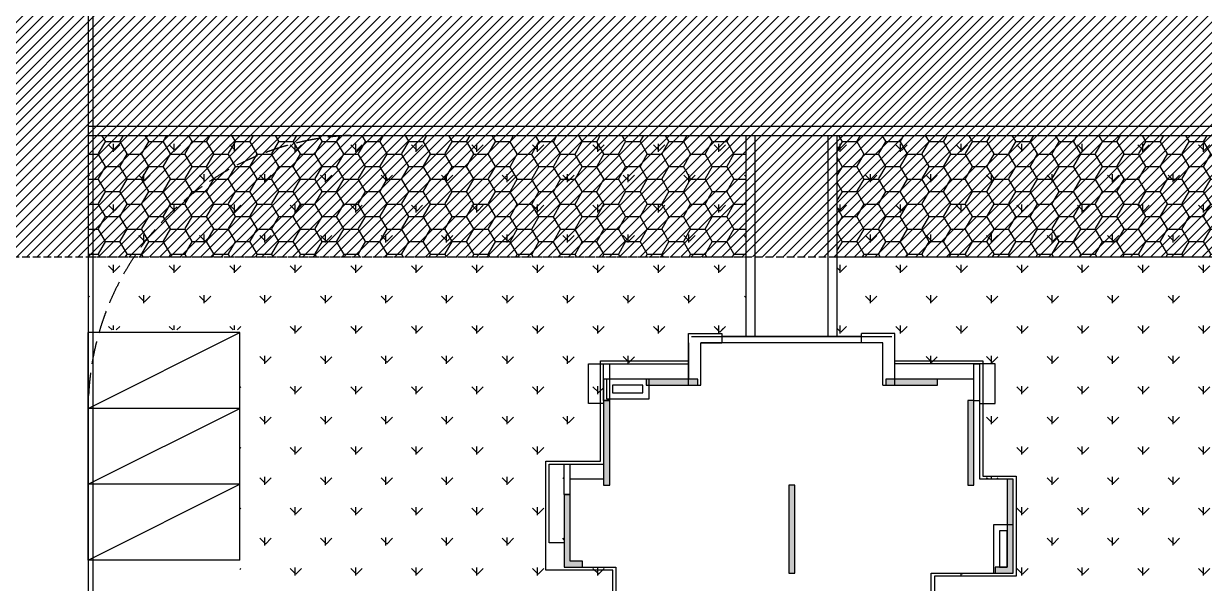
# Model space of a CAD drawing. Header units: millimetres. Extents: x 36720183 to 38160956, y 58934012 to 60388477.
# Drawn here: x 37524127 to 37563043, y 59374557 to 59393007 of the extents above; entities that cross this region are included whole.
import ezdxf

# ---------------------------------------------------------------- set-up
doc = ezdxf.new("R2010")
doc.units = ezdxf.units.MM
doc.header["$LTSCALE"] = 1000
doc.header["$MEASUREMENT"] = 0
doc.linetypes.add('DASH', pattern=[0.35, 0.25, -0.1])
for name, color, linetype in [('@ 绿化', 8, 'Continuous'), ('@YL', 2, 'Continuous'), ('@扑救面填充', 8, 'Continuous'), ('@植草板', 8, 'Continuous'), ('C_Hatch', 41, 'Continuous'), ('C_Wall', 6, 'Continuous'), ('DL_道路红线_支路网_', 1, 'Continuous'), ('WALL', 4, 'Continuous'), ('WINDOW', 2, 'Continuous'), ('扑救面', 2, 'Continuous'), ('车位', 40, 'Continuous')]:
    doc.layers.add(name, color=color, linetype=linetype)
doc.layers.add('水管井及降板', color=3, linetype='Continuous', plot=False)
pattern_1 = [(90, (0, 0), (-997.7954749999999, 997.7954750000001), [264.58066, -1731.01015]), (45, (0, 0), (-997.7961550815103, 997.7961550815104), [264.58066, -1146.51615]), (135, (0, 0), (-997.7961550815104, -997.7961550815103), [264.58066, -1146.51615])]
pattern_2 = [(0, (0, 0), (714.375, 412.4444999999999), [476.25, -952.5]), (120, (0, 0), (-714.3749146511708, 412.4446478285086), [476.2499999999999, -952.4999999999999]), (59.99999999999999, (0, 0), (8.53488292342961e-05, 824.8891478285083), [-952.5, 476.25])]

# ---------------------------------------------------------------- blocks, each defined once
blk = doc.blocks.new('车位')
at = {"layer": '车位'}
for p, q in [((2126015.363578103, 462726.0883824006), (2126015.363578103, 465226.0883824006)), ((2131015.363578103, 465226.0883824006), (2126015.363578103, 465226.0883824006)), ((2131015.363578111, 462726.0891391188), (2131015.363578103, 465226.0883824006)), ((2131015.363578111, 462726.0891391188), (2126015.363578103, 462726.0883824006))]:
    blk.add_line(p, q, dxfattribs=at)
blk.add_lwpolyline([(2126015.363578103, 462726.0883824006), (2131015.363578111, 465226.0883824006)], dxfattribs=at)
blk = doc.blocks.new('2014-1-1-G-D7')
at = {"layer": 'C_Hatch'}
h = blk.add_hatch(color=256, dxfattribs=at)
h.paths.add_polyline_path([(4045726.775314674, -849236.5453957082), (4045726.775314674, -849036.5453957082), (4045926.775314674, -849036.5453957082), (4045926.775314674, -849436.5453957082), (4044326.775410041, -849436.5453957082), (4044326.775410041, -849236.5453957082)])
h.paths.add_polyline_path([(4040226.775314674, -842836.5453955802), (4041876.775314332, -842836.5453955802), (4041876.775314332, -843036.5453956181), (4040226.775314674, -843036.5453956181)])
h.paths.add_polyline_path([(4027226.775313929, -851436.5450143769), (4027226.775313929, -851236.5450143769), (4026826.775313929, -851236.5450143769), (4026826.775313929, -848336.6300821259), (4026626.775313929, -848336.6300821259), (4026626.775313929, -851436.5450143769)])
h.paths.add_polyline_path([(4038926.816513032, -845236.5454106549), (4038926.775314488, -844136.5453958466), (4040926.775314488, -844136.5453958466), (4040926.775314488, -844836.5452051117), (4041126.775314488, -844836.5452051117), (4041126.775314488, -844136.5453958466), (4041126.775314488, -843936.5453958466), (4040926.775314488, -843936.5453958466), (4038726.775314488, -843936.5453958466), (4038726.816513032, -845236.5454106549)])
h.paths.add_polyline_path([(4036726.692917027, -843936.5453956913), (4036126.692917027, -843936.5453956913), (4036126.692917027, -844136.5453956913), (4036526.692917027, -844136.5453956913), (4036526.692917027, -845586.4553689911), (4036726.692917027, -845586.4553689911)])
h.paths.add_polyline_path([(4041826.775314488, -860536.5453958466), (4041826.775314488, -859936.5446329071), (4042026.775314488, -859936.5446329071), (4042026.775314488, -860336.5453958466), (4043526.775325663, -860336.5453958473), (4043526.775325663, -860536.5453958473)])
h.paths.add_polyline_path([(4045926.775314488, -853836.5446329071), (4045926.775314488, -854036.5446329071), (4046326.775314488, -854036.5446329071), (4046326.775314488, -856036.545395892), (4046526.775314488, -856036.545395892), (4046526.775314488, -853836.5446329071)])
h.paths.add_polyline_path([(4038926.775314488, -846736.5452051117), (4038926.775314488, -849136.5451097443), (4038726.775314488, -849136.5451097443), (4038726.775314488, -846736.5452051117)])
h.paths.add_polyline_path([(4058026.775314488, -842836.5453958466), (4057426.775314488, -842836.5453958466), (4057426.775314488, -843036.5453958466), (4057826.775314488, -843036.5453958466), (4057826.775314488, -844486.5452051117), (4058026.775314488, -844486.5452051117)])
h.paths.add_polyline_path([(4051826.74135874, -834736.5453953313), (4051826.775314488, -837536.5453957535), (4052026.775314488, -837536.5453957535), (4052026.74135874, -834736.5453953313)])
h.paths.add_polyline_path([(4050826.775313876, -834036.5453960196), (4049126.77531449, -834036.5453957535), (4049126.77531449, -834236.5453957535), (4050826.775313876, -834236.5453960196)])
h.paths.add_polyline_path([(4053126.775314033, -840236.5453918054), (4052726.775314033, -840236.5453918054), (4052726.775314033, -840436.5453918054), (4053326.775314033, -840436.5453918054), (4053326.775298955, -837336.5453955666), (4053126.775298955, -837336.5453955666)])
h.paths.add_polyline_path([(4029126.692917027, -842386.6300821259), (4029126.775314533, -844136.5453956915), (4029326.775314533, -844136.5453956915), (4029326.692917027, -842386.6300821259)])
h.paths.add_polyline_path([(4025826.692917027, -842386.6300821259), (4025226.692917027, -842386.6300821259), (4025226.692917027, -844036.6300821259), (4025426.692917027, -844036.6300821259), (4025426.692917027, -842586.6300821259), (4025826.692917027, -842586.6300821259)])
h.paths.add_polyline_path([(4039826.775314488, -834736.545395566), (4039826.775314488, -837536.5453958466), (4040026.775314488, -837536.5453958466), (4040026.775314488, -834736.545395566)])
h.paths.add_polyline_path([(4038726.775314488, -837836.5453955667), (4038526.775314488, -837836.5453955667), (4038526.775314488, -840236.5453958466), (4039126.775314488, -840236.5453958466), (4039126.775314488, -840036.5453958466), (4038726.775314488, -840036.5453958466)])
h.paths.add_polyline_path([(4032226.775314115, -843936.5453956913), (4032226.775314115, -845586.4553689911), (4032426.775314115, -845586.4553689911), (4032426.775314115, -843936.5453956913)])
h.paths.add_polyline_path([(4025226.692917027, -846786.6301298096), (4025226.692917027, -848536.6300821259), (4025426.692917027, -848536.6300821259), (4025426.692917027, -846786.6301298096)])
h.paths.add_polyline_path([(4042926.775314485, -834036.5453958466), (4041226.775314301, -834036.5453958466), (4041226.775314301, -834236.5453958466), (4042926.775314485, -834236.5453958466)])
h.paths.add_polyline_path([(4043826.775314488, -851236.5450143769), (4042226.775314488, -851236.5450143769), (4042226.775314488, -851436.5450143769), (4043826.775314488, -851436.5450143769)])
h.paths.add_polyline_path([(4034626.778366245, -851236.5450143769), (4032126.778366245, -851236.5450143769), (4032126.778366245, -851436.5450143769), (4034626.778366245, -851436.5450143769)])
h.paths.add_polyline_path([(4043126.775314488, -844436.5452051117), (4043126.775314488, -845036.5452051117), (4043326.775314488, -845036.5452051117), (4043326.775314488, -844636.5452051117), (4046126.775314488, -844636.5452051117), (4046126.775314488, -844436.5452051117)])
h.paths.add_polyline_path([(4045926.775314488, -837536.5453916183), (4045926.775314488, -840436.5453916183), (4046126.775314488, -840436.5453916183), (4046126.775314488, -837536.5453916183)])
h.paths.add_polyline_path([(4031426.778366245, -856636.5446329071), (4031426.775406965, -859836.5453958473), (4031626.775406965, -859836.5453958473), (4031626.778366245, -856636.5446329071)])
h.paths.add_polyline_path([(4030526.778366245, -854036.5446329071), (4030926.77226273, -854036.5446329071), (4030926.77226273, -853836.5446329071), (4030326.778366245, -853836.5446329071), (4030326.778366245, -856036.545395892), (4030526.778366245, -856036.545395892)])
h.paths.add_polyline_path([(4035026.778366245, -852936.5450143769), (4033026.778366245, -852936.5450143769), (4033026.778366245, -853136.5450143769), (4035026.778366245, -853136.5450143769)])
h.paths.add_polyline_path([(4043826.775314488, -852936.5450143769), (4041826.775314488, -852936.5450143769), (4041826.775314488, -853136.5450143769), (4043826.775314488, -853136.5450143769)])
h.paths.add_polyline_path([(4045226.775314488, -856636.5446329071), (4045226.775314488, -859836.5453958473), (4045426.775314488, -859836.5453958473), (4045426.775314488, -856636.5446329071)])
h.paths.add_polyline_path([(4048126.775314488, -848686.5450143769), (4047926.775314488, -848686.5450143769), (4047926.775314488, -850336.5450143769), (4048526.775314488, -850336.5450143769), (4048526.775314488, -850136.5450143769), (4048126.775314488, -850136.5450143769)])
h.paths.add_polyline_path([(4055326.775314488, -850136.5450143769), (4055326.775314488, -851886.5450143769), (4055526.775314488, -851886.5450143769), (4055526.775314488, -850136.5450143769)])
h.paths.add_polyline_path([(4059426.775314488, -845736.5452051117), (4059426.775314488, -847486.5451037838), (4059626.775314488, -847486.5451037838), (4059626.775314488, -845736.5452051117)])
h.paths.add_polyline_path([(4059426.775314488, -851686.5450143769), (4059026.775314488, -851686.5450143769), (4059026.775314488, -851886.5450143769), (4059626.775314488, -851886.5450143769), (4059626.775314488, -850236.5450143769), (4059426.775314488, -850236.5450143769)])
h.paths.add_polyline_path([(4052226.647140659, -842836.5549325898), (4052226.647140659, -844436.5549325898), (4052426.647140659, -844436.5549325898), (4052426.647140659, -843036.5549325898), (4053076.775314115, -843036.5453930731), (4053076.775314115, -842836.5453930731)])
h.paths.add_polyline_path([(4035026.775314488, -860536.5453958466), (4033326.775326222, -860536.5453958473), (4033326.775326222, -860336.5453958473), (4034826.775314488, -860336.5453958466), (4034826.775314488, -859936.5446329071), (4035026.775314488, -859936.5446329071)])
at = {"layer": 'C_Wall'}
for points in [[(4042926.775314485, -834036.5453958466), (4041226.775314301, -834036.5453958466), (4041226.775314301, -834236.5453958466), (4042926.775314485, -834236.5453958466)], [(4050826.775313876, -834036.5453960196), (4049126.77531449, -834036.5453957535), (4049126.77531449, -834236.5453957535), (4050826.775313876, -834236.5453960196)], [(4039826.775314488, -834736.545395566), (4039826.775314488, -837536.5453958466), (4040026.775314488, -837536.5453958466), (4040026.775314488, -834736.545395566)], [(4051826.74135874, -834736.5453953313), (4051826.775314488, -837536.5453957535), (4052026.775314488, -837536.5453957535), (4052026.74135874, -834736.5453953313)], [(4053126.775314033, -840236.5453918054), (4052726.775314033, -840236.5453918054), (4052726.775314033, -840436.5453918054), (4053326.775314033, -840436.5453918054), (4053326.775298955, -837336.5453955666), (4053126.775298955, -837336.5453955666)], [(4038726.775314488, -837836.5453955667), (4038526.775314488, -837836.5453955667), (4038526.775314488, -840236.5453958466), (4039126.775314488, -840236.5453958466), (4039126.775314488, -840036.5453958466), (4038726.775314488, -840036.5453958466)], [(4045926.775314488, -837536.5453916183), (4045926.775314488, -840436.5453916183), (4046126.775314488, -840436.5453916183), (4046126.775314488, -837536.5453916183)], [(4029126.692917027, -842386.6300821259), (4029126.775314533, -844136.5453956915), (4029326.775314533, -844136.5453956915), (4029326.692917027, -842386.6300821259)], [(4040226.775314674, -842836.5453955802), (4041876.775314332, -842836.5453955802), (4041876.775314332, -843036.5453956181), (4040226.775314674, -843036.5453956181)], [(4052226.647140659, -842836.5549325898), (4052226.647140659, -844436.5549325898), (4052426.647140659, -844436.5549325898), (4052426.647140659, -843036.5549325898), (4053076.775314115, -843036.5453930731), (4053076.775314115, -842836.5453930731)], [(4058026.775314488, -842836.5453958466), (4057426.775314488, -842836.5453958466), (4057426.775314488, -843036.5453958466), (4057826.775314488, -843036.5453958466), (4057826.775314488, -844486.5452051117), (4058026.775314488, -844486.5452051117)], [(4032226.775314115, -843936.5453956913), (4032226.775314115, -845586.4553689911), (4032426.775314115, -845586.4553689911), (4032426.775314115, -843936.5453956913)], [(4043126.775314488, -844436.5452051117), (4043126.775314488, -845036.5452051117), (4043326.775314488, -845036.5452051117), (4043326.775314488, -844636.5452051117), (4046126.775314488, -844636.5452051117), (4046126.775314488, -844436.5452051117)], [(4059426.775314488, -845736.5452051117), (4059426.775314488, -847486.5451037838), (4059626.775314488, -847486.5451037838), (4059626.775314488, -845736.5452051117)], [(4025226.692917027, -846786.6301298096), (4025226.692917027, -848536.6300821259), (4025426.692917027, -848536.6300821259), (4025426.692917027, -846786.6301298096)], [(4027226.775313929, -851436.5450143769), (4027226.775313929, -851236.5450143769), (4026826.775313929, -851236.5450143769), (4026826.775313929, -848336.6300821259), (4026626.775313929, -848336.6300821259), (4026626.775313929, -851436.5450143769)], [(4048126.775314488, -848686.5450143769), (4047926.775314488, -848686.5450143769), (4047926.775314488, -850336.5450143769), (4048526.775314488, -850336.5450143769), (4048526.775314488, -850136.5450143769), (4048126.775314488, -850136.5450143769)], [(4045726.775314674, -849236.5453957082), (4045726.775314674, -849036.5453957082), (4045926.775314674, -849036.5453957082), (4045926.775314674, -849436.5453957082), (4044326.775410041, -849436.5453957082), (4044326.775410041, -849236.5453957082)], [(4055326.775314488, -850136.5450143769), (4055326.775314488, -851886.5450143769), (4055526.775314488, -851886.5450143769), (4055526.775314488, -850136.5450143769)], [(4059426.775314488, -851686.5450143769), (4059026.775314488, -851686.5450143769), (4059026.775314488, -851886.5450143769), (4059626.775314488, -851886.5450143769), (4059626.775314488, -850236.5450143769), (4059426.775314488, -850236.5450143769)], [(4034626.778366245, -851236.5450143769), (4032126.778366245, -851236.5450143769), (4032126.778366245, -851436.5450143769), (4034626.778366245, -851436.5450143769)], [(4043826.775314488, -851236.5450143769), (4042226.775314488, -851236.5450143769), (4042226.775314488, -851436.5450143769), (4043826.775314488, -851436.5450143769)], [(4035026.778366245, -852936.5450143769), (4033026.778366245, -852936.5450143769), (4033026.778366245, -853136.5450143769), (4035026.778366245, -853136.5450143769)], [(4043826.775314488, -852936.5450143769), (4041826.775314488, -852936.5450143769), (4041826.775314488, -853136.5450143769), (4043826.775314488, -853136.5450143769)], [(4031426.778366245, -856636.5446329071), (4031426.775406965, -859836.5453958473), (4031626.775406965, -859836.5453958473), (4031626.778366245, -856636.5446329071)], [(4045226.775314488, -856636.5446329071), (4045226.775314488, -859836.5453958473), (4045426.775314488, -859836.5453958473), (4045426.775314488, -856636.5446329071)]]:
    blk.add_lwpolyline(points, close=True, dxfattribs=at)
for points in [[(4025826.692917027, -842386.6300821259), (4025226.692917027, -842386.6300821259), (4025226.692917027, -844036.6300821259), (4025426.692917027, -844036.6300821259), (4025426.692917027, -842586.6300821259), (4025826.692917027, -842586.6300821259), (4025826.692917027, -842386.6300821259)], [(4036726.692917027, -843936.5453956913), (4036126.692917027, -843936.5453956913), (4036126.692917027, -844136.5453956913), (4036526.692917027, -844136.5453956913), (4036526.692917027, -845586.4553689911), (4036726.692917027, -845586.4553689911), (4036726.692917027, -843936.5453956913)], [(4038926.816513032, -845236.5454106549), (4038926.775314488, -844136.5453958466), (4040926.775314488, -844136.5453958466), (4040926.775314488, -844836.5452051117), (4041126.775314488, -844836.5452051117), (4041126.775314488, -844136.5453958466), (4041126.775314488, -843936.5453958466), (4040926.775314488, -843936.5453958466), (4040926.775314488, -843936.5453958466), (4038726.775314488, -843936.5453958466), (4038726.816513032, -845236.5454106549), (4038926.816513032, -845236.5454106549)], [(4038926.775314488, -846736.5452051117), (4038926.775314488, -849136.5451097443), (4038726.775314488, -849136.5451097443), (4038726.775314488, -846736.5452051117), (4038926.775314488, -846736.5452051117)], [(4030526.778366245, -854036.5446329071), (4030926.77226273, -854036.5446329071), (4030926.77226273, -853836.5446329071), (4030326.778366245, -853836.5446329071), (4030326.778366245, -856036.545395892), (4030526.778366245, -856036.545395892), (4030526.778366245, -854036.5446329071)], [(4045926.775314488, -853836.5446329071), (4045926.775314488, -854036.5446329071), (4046326.775314488, -854036.5446329071), (4046326.775314488, -856036.545395892), (4046526.775314488, -856036.545395892), (4046526.775314488, -853836.5446329071), (4045926.775314488, -853836.5446329071)], [(4034826.775314488, -860336.5453958466), (4034826.775314488, -859936.5446329071), (4035026.775314488, -859936.5446329071), (4035026.775314488, -860536.5453958466)], [(4041826.775314488, -860536.5453958466), (4041826.775314488, -859936.5446329071), (4042026.775314488, -859936.5446329071), (4042026.775314488, -860336.5453958466), (4043526.775325663, -860336.5453958473), (4043526.775325663, -860536.5453958473), (4041826.775314488, -860536.5453958466)], [(4035026.775314488, -860536.5453958466), (4033326.775326222, -860536.5453958473), (4033326.775326222, -860336.5453958473), (4034826.775314488, -860336.5453958466)]]:
    blk.add_lwpolyline(points, dxfattribs=at)
blk = doc.blocks.new('D5D6scpm')
at = {"color": 6}
for points in [[(316551.3112956807, -166614.1401387677), (316551.1465117857, -166614.1401387677), (316551.1465117857, -167811.158991456), (313751.146511592, -167811.158991456), (313751.1465114132, -171111.1589911729), (312651.3112960979, -171111.1589911729)], [(322951.1465117782, -166611.1588005722), (316951.1465114206, -166611.1588005722)], [(325951.2078148946, -167811.1589911953), (323351.146511808, -167811.1589914039), (323351.146511808, -166614.1401387751)], [(327051.4074599519, -171111.158991456), (326151.0430089533, -171111.158991456), (326151.0430089533, -167811.158991456)], [(327851.0641145632, -184111.1589912921), (329251.0641244203, -184111.1589912921), (329251.064124234, -185661.1589913815), (333551.0641244203, -185661.1586126164), (333551.0641244203, -179511.1588033512), (331951.0641244203, -179511.1588033512), (331951.0641244203, -176611.1589940861), (324551.0641241521, -176611.1589900926), (324551.0641241521, -174211.1589926034), (327251.0641239658, -174211.1589898095), (327251.0641239658, -171111.158993803)], [(312450.9817273393, -174008.1776532605), (314150.9817275181, -174008.1776532605), (314150.9817275181, -176811.1589912251), (314751.0641240478, -176811.1589912176), (314751.0641240552, -177708.1776532605), (310650.9817273393, -177708.1776532605)]]:
    blk.add_lwpolyline(points, dxfattribs=at)
at = {"color": 6, "const_width": 10}
blk.add_lwpolyline([(312451.1465118453, -171108.1776529774), (312450.9817273393, -171108.1776529774)], dxfattribs=at)
at = {"layer": 'WALL', "color": 6}
for p, q in [((316551.1465118453, -168011.1589913964), (316551.1465115771, -166311.1588009149)), ((316551.1465115771, -166311.1588009149), (317651.146511279, -166311.1588005722)), ((317651.146511279, -166311.1588005722), (317651.146511279, -166611.1588005722)), ((323351.1465116814, -166311.1588003337), (322251.1465118453, -166311.1588005722)), ((322251.1465118453, -166611.1588005722), (322251.1465118453, -166311.1588005722)), ((323351.1465118155, -168011.1589912027), (323351.1465116814, -166311.1588003337)), ((316951.1465118453, -168011.1589912772), (316951.1465115845, -166611.1588009149)), ((316951.1465115845, -166611.1588009149), (317651.146511279, -166611.1588005722)), ((322951.1465117559, -166611.1588009372), (322251.1465118453, -166611.1588005722)), ((322951.1465118155, -168011.1589912102), (322951.1465117559, -166611.1588009372)), ((313751.0641143844, -168511.1589910239), (313751.0641143844, -167311.1589912549)), ((313751.0641143844, -167311.1589912549), (313951.0641143844, -167311.1589912549)), ((313951.0641143844, -168511.1589910239), (313951.0641143844, -167311.1589912549)), ((325951.038011685, -168511.1575630009), (325951.0465784371, -167311.1575634629)), ((325951.0465784371, -167311.1575634629), (326151.0465784296, -167311.1589912549)), ((326151.0380116776, -168511.1589907929), (326151.0465784296, -167311.1589912549)), ((316551.1465118453, -168011.1589913964), (316951.1465118453, -168011.1589912772)), ((322951.1465118155, -168011.1589912102), (323351.1465118155, -168011.1589912027)), ((313751.0641143844, -168511.1589910239), (313951.0641143844, -168511.1589910239)), ((325951.038011685, -168511.1575630009), (326151.0380116776, -168511.1589907929)), ((312451.1465118453, -171611.1589910239), (312451.1465118453, -170611.158991307)), ((312451.1465118453, -170611.158991307), (312651.1465118453, -170611.158991307)), ((312651.1465118453, -171611.1589910239), (312651.1465118453, -170611.158991307)), ((312451.1465118453, -171611.1589910239), (312651.1465118453, -171611.1589910239))]:
    blk.add_line(p, q, dxfattribs=at)
at = {"layer": 'WINDOW', "color": 6, "linetype": 'DASH', "ltscale": 1000}
blk.add_line((322251.1465118453, -166411.1589913517), (317651.146511279, -166411.1589913517), dxfattribs=at)
for points in [[(310651.0641145632, -177611.158991538), (314451.0641147569, -177611.1589913145), (314451.064114742, -176911.1589913592), (314051.1494551376, -176911.1589913145), (314051.0670574829, -174111.158991538), (312351.0641145632, -174111.158991538), (311851.1465116516, -174111.158991538), (311851.1465116516, -173311.1589913517), (311851.1465116516, -170511.158991307), (313651.1465118453, -170511.158991307), (313651.1465118453, -167211.1589912549), (316551.1465116218, -167211.1589912549)], [(313751.1465118453, -168611.1589913517), (313251.1465118453, -168611.1589913517), (313251.1465118453, -167311.1589912549), (316551.1465113387, -167311.1589912549)], [(323351.1465118453, -167211.1589912549), (326251.0435501859, -167211.1589912549), (326251.143483974, -171011.158991307), (327351.1465114728, -171011.158991307), (327351.1465114728, -174311.1589899585)], [(326151.1465122178, -168611.1589911133), (326651.1465122178, -168611.1589911133), (326651.1465122178, -167311.1589912549), (323351.1465118453, -167311.1589912549)], [(312451.1465118453, -173211.1589913517), (311951.1465116516, -173211.1589913517), (311951.1465116516, -170611.158991307), (313751.1465118453, -170611.158991307)], [(313051.1465118453, -174011.158991538), (314151.0641147569, -174011.158991538), (314151.0641147569, -176811.1589913294)], [(327351.1465114728, -174311.1589899585), (324651.0641142949, -174311.1589899585), (324651.0641142949, -176511.1589875966), (331350.9817269668, -176511.1589875966)]]:
    blk.add_lwpolyline(points, dxfattribs=at)
at = {"layer": '水管井及降板', "color": 6, "ltscale": 0.5}
for points in [[(313848.7296549007, -168461.1589590162), (315248.7296549007, -168461.1589590162), (315248.7296549007, -167811.1589590162), (313848.7296549007, -167811.1589590162)], [(314048.7296549007, -168261.1589590162), (315048.7296549007, -168261.1589590162), (315048.7296549007, -168011.1589590162), (314048.7296549007, -168011.1589590162)], [(326598.7296546698, -174211.1588681787), (327248.7296546698, -174211.1589552537), (327248.7298690155, -172611.1589552537), (326598.7298690155, -172611.1588681787)], [(326796.3128409833, -174011.1588893607), (327046.3128409833, -174011.1589228585), (327046.3130017444, -172811.1589228585), (326796.3130017444, -172811.1588893682)]]:
    blk.add_lwpolyline(points, close=True, dxfattribs=at)
at = {"layer": 'C_Hatch', "color": 6}
blk.add_blockref('2014-1-1-G-D7', (-3726075.815049902, 666225.3862137496), dxfattribs=at)

msp = doc.modelspace()

# ---------------------------------------------------------------- hatches: boundary and pattern name
at = {"layer": '@ 绿化', "linetype": 'Continuous'}
h = msp.add_hatch(dxfattribs=at)
h.set_pattern_fill('GRASS', color=256, scale=500, style=0)
h.set_pattern_definition(pattern_1)
h.paths.add_polyline_path([(37526257.0492527, 59389323.75076044), (37547942.49079719, 59389323.75076044), (37547942.49079719, 59382909.13604805), (37526257.0492527, 59382909.13604805)])
h = msp.add_hatch(dxfattribs=at)
h.set_pattern_fill('GRASS', color=256, scale=500, style=0)
h.set_pattern_definition(pattern_1)
h.paths.add_polyline_path([(37550942.49079719, 59389323.75076044), (37575252.49079718, 59389323.75076044), (37575252.49079718, 59385323.75076045), (37550942.49079719, 59385323.75076045)])
h = msp.add_hatch(dxfattribs=at)
h.set_pattern_fill('GRASS', color=256, scale=500, style=0)
h.set_pattern_definition(pattern_1)
h.paths.add_polyline_path([(37531257.32544904, 59385323.75076044), (37531257.17285226, 59374323.63249505), (37531257.1517454, 59372940.43750881), (37535642.49079663, 59373190.52218033), (37540142.49079719, 59373190.52218033), (37540142.49079719, 59371390.52219577), (37543600.84215927, 59371390.52219506), (37543600.84215927, 59375090.52219509), (37541942.49079715, 59375090.52219561), (37541942.49079715, 59377990.52219538), (37543362.82077599, 59381290.52219509), (37546142.49079738, 59382690.52219528), (37547842.49260903, 59382690.52219528), (37547842.49260903, 59385323.75076044)])
h = msp.add_hatch(dxfattribs=at)
h.set_pattern_fill('GRASS', color=256, scale=500, style=0)
h.set_pattern_definition(pattern_1)
h.paths.add_polyline_path([(37550942.49079719, 59385323.75076045), (37575252.49079718, 59385323.75076045), (37575252.49079718, 59382690.35092157), (37573452.49079737, 59382690.35092157), (37573452.49079737, 59381290.35092144), (37570752.490797, 59381290.35092167), (37570752.490797, 59377990.35092167), (37569452.49079764, 59377990.35092167), (37569452.49079764, 59374890.35092543), (37572152.49079745, 59374890.35092287), (37572152.49079745, 59372490.35092538), (37564752.49079718, 59372490.35092138), (37564752.49079718, 59369590.35111212), (37564252.53039522, 59369590.35111212), (37561442.49079719, 59369590.52238583), (37561442.49079715, 59372490.52219509), (37554042.49079692, 59372490.52219909), (37554042.49079692, 59374890.52219658), (37556742.4907967, 59374890.52219966), (37556742.49079674, 59377990.5221959), (37555442.48837174, 59377990.52219538), (37555442.49079738, 59381290.52219538), (37554492.54808099, 59381290.52219529), (37554161.70173752, 59381290.52219527), (37552742.49079701, 59381290.52219568), (37552742.49079701, 59382690.52219528), (37550942.49079719, 59382690.52219528)])
at = {"layer": '@扑救面填充'}
h = msp.add_hatch(dxfattribs=at)
h.set_pattern_fill('ANSI31', color=256, scale=150)
h.set_pattern_definition([(45, (0, 0), (-168.3798022700466, 168.3798022700466), [])])
h.paths.add_polyline_path([(37411630.16975238, 59341997.23636994), (37456181.46784871, 59341997.23636994), (37456181.4831076, 59385323.71066867), (37601587.28066764, 59385323.71066867), (37601583.64975974, 59393322.58034015), (37448181.46788443, 59393324.92118074), (37448181.46788443, 59349997.23636994), (37411630.16975238, 59349997.23636994)])
at = {"layer": '@植草板'}
h = msp.add_hatch(dxfattribs=at)
h.set_pattern_fill('HONEY', color=8, scale=300)
h.set_pattern_definition(pattern_2)
h.paths.add_polyline_path([(37526257.0492527, 59389323.75076044), (37547942.49079719, 59389323.75076044), (37547942.49079719, 59385323.75076044), (37526257.0492527, 59385323.75076044)])
h = msp.add_hatch(dxfattribs=at)
h.set_pattern_fill('HONEY', color=8, scale=300)
h.set_pattern_definition(pattern_2)
h.paths.add_polyline_path([(37550942.49079719, 59389323.75076044), (37575252.49079718, 59389323.75076044), (37575252.49079718, 59385323.75076044), (37550942.49079719, 59385323.75076044)])

# ---------------------------------------------------------------- linework, layer by layer
at = {"layer": '@YL', "color": 8}
for points in [[(37526257.0492527, 59389623.75076044), (37601587.26540875, 59389623.75076044)], [(37548242.49079719, 59382690.52219528), (37548242.49079719, 59389323.75076044)], [(37550642.49079719, 59382690.52219528), (37550642.49079719, 59389323.75076044)]]:
    msp.add_lwpolyline(points, dxfattribs=at)
at = {"layer": '@YL'}
for points in [[(37526257.0492527, 59389323.75076044), (37601587.26540875, 59389323.75076044)], [(37547942.49079719, 59382690.52219528), (37547942.49079719, 59389323.75076044)], [(37550942.49079719, 59382690.52219528), (37550942.49079719, 59389323.75076044)], [(37546142.49079738, 59382690.52219528), (37552742.49079701, 59382690.52219528)]]:
    msp.add_lwpolyline(points, dxfattribs=at)
at = {"layer": '@YL', "color": 2, "linetype": 'DASH'}
for points in [[(37526257.0492527, 59385323.75076044), (37547942.49079719, 59385323.75076044)], [(37550942.49079719, 59385323.75076044), (37575252.49079718, 59385323.75076045)]]:
    msp.add_lwpolyline(points, dxfattribs=at)
at = {"layer": 'DL_道路红线_支路网_', "color": 4}
msp.add_line((37526257.0492527, 59452982.04533005), (37526257.04925269, 59333215.98568337), dxfattribs=at)
msp.add_line((37526257.0492527, 59452982.04533005), (37526257.04925269, 59333215.98568337), dxfattribs=at)
at = {"layer": 'DL_道路红线_支路网_', "color": 8}
msp.add_line((37526407.0492527, 59452982.04533005), (37526407.04925269, 59333215.98568337), dxfattribs=at)
at = {"layer": '扑救面', "color": 8, "linetype": 'DASH'}
msp.add_lwpolyline([(37411630.16975238, 59341997.23636994), (37456181.46784871, 59341997.23636994), (37456181.4831076, 59385323.71066867), (37601587.28066764, 59385323.71066867), (37601583.64975974, 59393322.58034015), (37448181.46788443, 59393324.92118074), (37448181.46788443, 59349997.23636994), (37411630.16975238, 59349997.23636994), (37411630.16975238, 59341997.23636994)], dxfattribs=at)
at = {"layer": '扑救面', "color": 8, "linetype": 'DASH', "ltscale": 3}
msp.add_lwpolyline([(37526257.56349779, 59380323.75075201), (37526257.04925269, 59380323.75076046, -0.4018932337248457), (37534895.22680992, 59389323.75076044), (37534895.22680992, 59389323.75076044)], format="xyb", dxfattribs=at)

# ---------------------------------------------------------------- block references
msp.add_blockref('D5D6scpm', (37229491.42667259, 59549101.67521087))
at = {"layer": '车位', "rotation": 359.9991256950881}
for p in [(35400234.86300183, 58917630.10435782), (35400235.10105, 58915130.10435389), (35400234.74968886, 58912630.10435887)]:
    msp.add_blockref('车位', p, dxfattribs=at)

doc.saveas('drawing.dxf')
